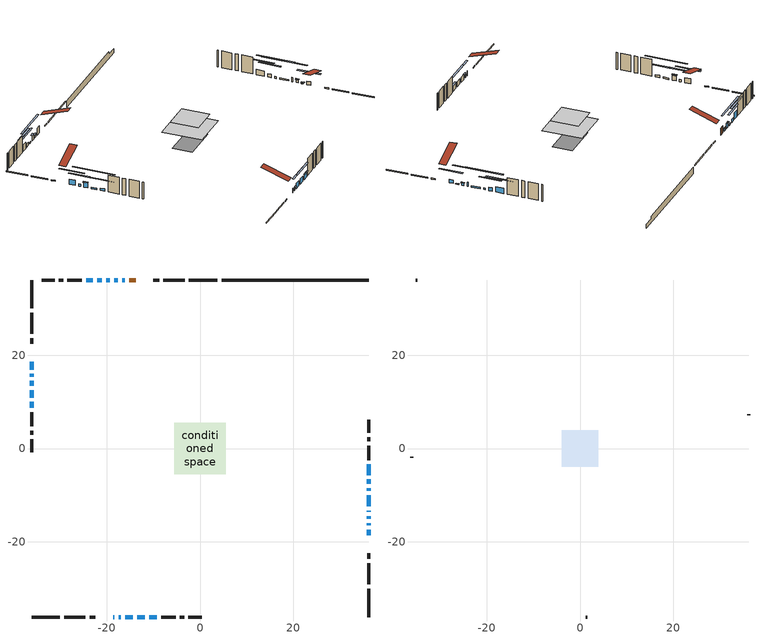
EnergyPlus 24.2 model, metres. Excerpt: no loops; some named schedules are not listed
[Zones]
conditioned space
 floor adiabatic (AdiabaticFloorConstruction): -5.51,-5.51 -5.51,5.51 5.51,5.51 5.51,-5.51 z3.35
 floor foundation (Slab1 construction): -5.1,-2.78 -5.1,2.78 5.1,2.78 5.1,-2.78 z-1.01
 wall outside (RimJoist1 construction): 3.71,36.14 -2.38,36.14 / -36.14,-36.14 -30.04,-36.14 / -36.14,36.14 -36.14,30.04 / 36.14,-36.14 36.14,-30.04 z0.91:1.21
 wall outside (RimJoist2 construction): -3.31,36.14 -7.84,36.14 / -29.12,-36.14 -24.58,-36.14 / -36.14,29.12 -36.14,24.58 / 36.14,-29.12 36.14,-24.58 z0.91:1.21
 wall outside (RimJoist3 construction): -8.77,36.14 -9.97,36.14 / -23.65,-36.14 -22.45,-36.14 / -36.14,23.65 -36.14,22.45 / 36.14,-23.65 36.14,-22.45 z0.91:1.21
 wall outside (AdiabaticWallConstruction 1): -13.83,36.14 -15.19,36.14 z0.91:2.94
 wall outside (AdiabaticWallConstruction): -18.6,-36.14 -18.35,-36.14 / 36.14,-13.58 36.14,-13.35 z0.91:2.13; -36.14,18.6 -36.14,16.92 / -13.51,-36.14 -11.83,-36.14 / -10.9,-36.14 -9.23,-36.14 z0.91:2.41; -17.43,-36.14 -16.97,-36.14 z0.91:1.83; 36.14,-18.6 36.14,-17.43 z0.91:1.93; 36.14,-16.5 36.14,-15.99 z0.91:0.97; 36.14,-15.07 36.14,-14.51 / -16.11,36.14 -16.68,36.14 / -36.14,15.99 -36.14,15.43 z0.91:1.62; -17.6,36.14 -18.42,36.14 / -36.14,14.5 -36.14,13.46 z0.91:2.33; -16.04,-36.14 -14.44,-36.14 / 36.14,-5.72 36.14,-3.4 z0.91:2.38; 36.14,-12.42 36.14,-9.98 / -19.34,36.14 -20.16,36.14 / -36.14,12.53 -36.14,10.9 z0.91:1.32; 36.14,-9.05 36.14,-8.54 z0.91:1.42; 36.14,-7.61 36.14,-6.64 / -21.09,36.14 -22.06,36.14 z0.91:1.88; -22.98,36.14 -24.43,36.14 z0.91:2.79; -36.14,9.98 -36.14,8.75 z0.91:1.57
 wall outside (Wall1 construction): -25.36,36.14 -28.42,36.14 / -8.3,-36.14 -5.24,-36.14 / -36.14,7.83 -36.14,4.77 / 36.14,-2.48 36.14,0.58 z0.91:5.79
 wall outside (Wall2 construction): -29.35,36.14 -30.25,36.14 / -4.31,-36.14 -3.4,-36.14 / -36.14,3.84 -36.14,2.93 / 36.14,1.51 36.14,2.42 z0.91:5.79
 wall outside (Wall3 construction): -31.18,36.14 -33.99,36.14 / -2.47,-36.14 0.34,-36.14 / -36.14,2 -36.14,-0.81 / 36.14,3.35 36.14,6.16 z0.91:5.79
 wall foundation (FoundationWall1 construction): 4.64,36.14,-1.01 4.64,36.14,0.91 32.99,36.14,0.91 32.99,36.14,0.2 36.14,36.14,0.2 36.14,36.14,-1.01
 window (WindowConstruction 17): -18.59,-36.14 -18.35,-36.14 z0.91:2.13
 window (WindowConstruction 7): -36.14,18.59 -36.14,16.92 z0.91:2.41
 window (WindowConstruction 8): -17.42,-36.14 -16.97,-36.14 z0.91:1.82
 window (WindowConstruction 9): 36.14,-18.59 36.14,-17.43 z0.91:1.92
 window (WindowConstruction 10): 36.14,-16.5 36.14,-16 z0.91:0.96
 window (WindowConstruction 11): 36.14,-15.07 36.14,-14.51 z0.91:1.62
 window (WindowConstruction 12): -16.12,36.14 -16.67,36.14 z0.91:1.62
 window (WindowConstruction 13): -17.6,36.14 -18.42,36.14 z0.91:2.33
 window (WindowConstruction 14): -16.04,-36.14 -14.44,-36.14 z0.91:2.38
 window (WindowConstruction 15): -36.14,15.99 -36.14,15.43 z0.91:1.62
 window (WindowConstruction 16): -36.14,14.5 -36.14,13.46 z0.91:2.33
 window (WindowConstruction 18): 36.14,-13.58 36.14,-13.35 z0.91:2.13
 window (WindowConstruction 19): 36.14,-12.42 36.14,-9.98 z0.91:1.32
 window (WindowConstruction 20): 36.14,-9.05 36.14,-8.54 z0.91:1.42
 window (WindowConstruction 21): -19.35,36.14 -20.16,36.14 z0.91:1.32
 window (WindowConstruction 22): -36.14,12.53 -36.14,10.9 z0.91:1.32
 window (WindowConstruction): 36.14,-7.61 36.14,-6.64 z0.91:1.88
 window (WindowConstruction 1): 36.14,-5.72 36.14,-3.41 z0.91:2.38
 window (WindowConstruction 2): -21.09,36.14 -22.05,36.14 z0.91:1.88
 window (WindowConstruction 3): -22.98,36.14 -24.43,36.14 z0.91:2.79
 window (WindowConstruction 4): -13.51,-36.14 -11.83,-36.14 z0.91:2.41
 window (WindowConstruction 5): -10.9,-36.14 -9.23,-36.14 z0.91:2.41
 window (WindowConstruction 6): -36.14,9.98 -36.14,8.76 z0.91:1.57
 door (Door): -13.83,36.14 -15.19,36.14 z0.91:2.94
 ceiling adiabatic (AdiabaticFloorConstruction): 5.51,-5.51 5.51,5.51 -5.51,5.51 -5.51,-5.51 z3.35
attic - vented
 floor to conditioned space (Floor1 construction Reversed): -3.9,-3.9 -3.9,3.9 3.9,3.9 3.9,-3.9 z5.79
 wall outside (Wall4 construction): -34.92,36.14 -35.21,36.14 / 1.26,-36.14 1.55,-36.14 / -36.14,-1.74 -36.14,-2.02 / 36.14,7.09 36.14,7.38 z0.91:5.79
 roof outside (Roof1 construction): -12.9,36.14,5.79 -12.9,28.55,8.32 -10.9,28.55,8.32 -10.9,36.14,5.79; -19.52,-36.14,5.79 -19.52,-28.55,8.32 -21.52,-28.55,8.32 -21.52,-36.14,5.79; -36.14,19.52,5.79 -28.55,19.52,8.32 -28.55,21.52,8.32 -36.14,21.52,5.79; 36.14,-19.52,5.79 28.55,-19.52,8.32 28.55,-21.52,8.32 36.14,-21.52,5.79
shading: -36.14,14.25 -36.14,21.26 -36.55,21.26 -36.55,14.25 z5.08; -16.77,-36.14 -17.63,-36.14 -17.63,-36.55 -16.77,-36.55 z2.03; 36.14,-14.76 36.14,-21.26 36.55,-21.26 36.55,-14.76 z4.6; 36.14,-15.8 36.14,-16.7 36.55,-16.7 36.55,-15.8 z1.16; 36.14,-14.31 36.14,-15.27 36.55,-15.27 36.55,-14.31 z1.82; -16.87,36.14 -15.91,36.14 -15.91,36.55 -16.87,36.55 z1.82; -18.62,36.14 -17.4,36.14 -17.4,36.55 -18.62,36.55 z2.53; -11.77,-36.14 -18.71,-36.14 -18.71,-36.55 -11.77,-36.55 z5.05; -36.14,12.76 -36.14,18.66 -36.55,18.66 -36.55,12.76 z4.29; -36.14,13.26 -36.14,14.7 -36.55,14.7 -36.55,13.26 z2.53; 36.14,-4.87 36.14,-17.53 36.55,-17.53 36.55,-4.87 z6.43; 36.14,-3.43 36.14,-14.16 36.55,-14.16 36.55,-3.43 z6.53; -25.27,36.14 -14.23,36.14 -14.23,36.55 -25.27,36.55 z6.43; -36.14,5.79 -36.14,17.64 -36.55,17.64 -36.55,5.79 z6.43; 36.14,-3.97 36.14,-10.28 36.55,-10.28 36.55,-3.97 z4.55; 36.14,-0.74 36.14,-8.39 36.55,-8.39 36.55,-0.74 z5.05; -24.72,36.14 -18.42,36.14 -18.42,36.55 -24.72,36.55 z4.55; -27.1,36.14 -20.31,36.14 -20.31,36.55 -27.1,36.55 z5.46; -9.16,-36.14 -16.18,-36.14 -16.18,-36.55 -9.16,-36.55 z5.08; -9.03,-36.14 -11.1,-36.14 -11.1,-36.55 -9.03,-36.55 z2.61; -36.14,6.09 -36.14,12.65 -36.55,12.65 -36.55,6.09 z4.24
[Building]
Building 1: Terrain=Suburbs
[Site:Location]
London AP_ON: Latitude {deg}=43.03; Longitude {deg}=-81.15; Time Zone {hr}=-5; Elevation {m}=278; Keep Site Location Information=Yes
[Site:GroundTemperature:Shallow]
3.98693, 1.93205, 1.76749, 2.74264, 6.6573, 10.5537, 13.9317, 16.0716, 16.2534, 14.513, 11.2211, 7.44421
[Site:WaterMainsTemperature]
Calculation Method=Schedule; Temperature Schedule=mains temperature schedule
[Material] Roughness=Rough; Thermal Absorptance=0.9
Name | Thickness {m} | Conductivity {W/m-K} | Density {kg/m3} | Specific Heat {J/kg-K} | Solar Absorptance | Visible Absorptance
asphalt or fiberglass shingles | 0.00635 | 0.162714 | 1121.4 | 1465.45 | 0.4 | 0.4
ceiling loosefill ins | 0.254 | 0.0480833 | 16.02 | 1046.75 | 0.7 | 0.7
ceiling stud and cavity | 0.1397 | 0.186237 | 65.682 | 1177.47 | 0.7 | 0.7
concrete 4.0 in. | 0.1016 | 1.803125 | 2242.8 | 837.4 | 0.7 | 0.7
concrete 8.0 in. | 0.2032 | 1.803125 | 2242.8 | 837.4 | 0.7 | 0.7
door material | 0.04445 | 0.188738 | 512.64 | 1214.23 | 0.7 | 0.7
exterior vertical ins | 0.0533782 | 0.029427 | 32.04 | 1214.23 | 0.7 | 0.7
floor covering | 0.0127 | 0.0433444 | 54.468 | 1339.84 | 0.6 | 0.6
floor rigid ins; wall rigid ins 1 | 0.512978 | 0.029427 | 32.04 | 1214.23 | 0.7 | 0.7
floor stud and cavity | 0.1397 | 1.75129 | 37.0049 | 1207.88 | 0.7 | 0.7
furniture material conditioned space 1 | 0.1524 | 0.115458 | 640.8 | 1214.23 | 0.6 | 0.6
gypsum board | 0.0127 | 0.160291 | 801 | 837.4 | 0.6 | 0.6
gypsum board 1 | 0.0127 | 0.160291 | 801 | 837.4 | 0.7 | 0.7
osb sheathing 0.5 in. | 0.0127 | 0.115458 | 512.64 | 1214.23 | 0.7 | 0.7
osb sheathing 0.75 in. | 0.01905 | 0.115458 | 512.64 | 1214.23 | 0.7 | 0.7
osb sheathing 2.0 in. | 0.0508 | 0.115458 | 512.64 | 1214.23 | 0.7 | 0.7
rim joist rigid ins; wall rigid ins | 0.051816 | 0.029427 | 32.04 | 1214.23 | 0.7 | 0.7
rim joist rigid ins 1 | 0.103632 | 0.029427 | 32.04 | 1214.23 | 0.7 | 0.7
rim joist stud and cavity | 0.0508 | 0.0296025 | 125.044 | 1163.47 | 0.6 | 0.6
rim joist stud and cavity 1 | 0.0508 | 0.362529 | 125.044 | 1163.47 | 0.6 | 0.6
rim joist stud and cavity 2 | 0.0508 | 0.476231 | 125.044 | 1163.47 | 0.6 | 0.6
wall stud and cavity | 0.1397 | 0.645074 | 139.0536 | 1170.24 | 0.7 | 0.7
wall stud and cavity 1 | 0.1397 | 0.087185 | 139.0536 | 1170.24 | 0.7 | 0.7
wall stud and cavity 2 | 0.1397 | 0.0798172 | 139.0536 | 1170.24 | 0.7 | 0.7
wall stud and cavity 3 | 0.0889 | 6.1454 | 50.32683 | 1063.81 | 0.6 | 0.6
wall stud and cavity 4 | 0.0889 | 0.380278 | 52.3479 | 1209.89 | 0.7 | 0.7
wall stud and cavity 5 | 0.0889 | 0.391764 | 83.0341 | 1211.67 | 0.7 | 0.7
wood siding | 0.0254 | 0.102417 | 544.68 | 1172.36 | 0.4 | 0.4
wood siding 1 | 0.00254 | 0.102417 | 544.68 | 1172.36 | 0.4 | 0.4
wood siding 2; wood siding 3; wood siding 4 | 0.0254 | 0.102417 | 544.68 | 1172.36 | 0.7 | 0.7
[WindowMaterial:SimpleGlazingSystem]
Name | U-Factor {W/m2-K} | Solar Heat Gain Coefficient
WindowMaterial | 2.42678 | 0.53
WindowMaterial 1 | 2.8884 | 0.7
WindowMaterial 10 | 2.912814 | 0.63
WindowMaterial 11 | 2.58519 | 0.53
WindowMaterial 12 | 5.070454 | 0.63
WindowMaterial 13 | 5.0608 | 0.63
WindowMaterial 14 | 4.50038 | 0.48
WindowMaterial 15 | 5.00743 | 0.62
WindowMaterial 2 | 2.918492 | 0.58
WindowMaterial 3 | 2.909975 | 0.64
WindowMaterial 4 | 2.97868 | 0.54
WindowMaterial 5 | 3.2552 | 0.46
WindowMaterial 6 | 2.93155 | 0.66
WindowMaterial 7 | 2.90032 | 0.04
WindowMaterial 8 | 3.25179 | 0.47
WindowMaterial 9 | 2.61983 | 0.51
[Construction]
AdiabaticFloorConstruction: floor stud and cavity, floor rigid ins, osb sheathing 0.75 in., floor covering
AdiabaticWallConstruction: wood siding 3, wall rigid ins 1, wall stud and cavity 4, gypsum board
AdiabaticWallConstruction 1: wood siding 4, wall rigid ins 1, wall stud and cavity 4, gypsum board
Door: door material
Floor1 construction Reversed: gypsum board, ceiling stud and cavity, ceiling loosefill ins
FoundationWall1 construction: concrete 8.0 in., gypsum board 1
furniture construction conditioned space 1: furniture material conditioned space 1
PartitionWallConstruction: gypsum board, wall stud and cavity 5, gypsum board
RimJoist1 construction: wood siding 2, rim joist rigid ins, osb sheathing 2.0 in., rim joist stud and cavity
RimJoist2 construction: wood siding 2, rim joist rigid ins 1, osb sheathing 2.0 in., rim joist stud and cavity 1
RimJoist3 construction: wood siding 2, rim joist rigid ins 1, osb sheathing 2.0 in., rim joist stud and cavity 2
Roof1 construction: asphalt or fiberglass shingles
Slab1 construction: concrete 4.0 in.
Wall1 construction: wood siding, wall rigid ins, osb sheathing 0.5 in., wall stud and cavity, gypsum board
Wall2 construction: wood siding, osb sheathing 0.5 in., wall stud and cavity 1, gypsum board
Wall3 construction: wood siding, osb sheathing 0.5 in., wall stud and cavity 2, gypsum board
Wall4 construction: wood siding 1, wall stud and cavity 3
WindowConstruction; WindowConstruction 2: WindowMaterial
WindowConstruction 1: WindowMaterial 1
WindowConstruction 10: WindowMaterial 7
WindowConstruction 11; WindowConstruction 12; WindowConstruction 15: WindowMaterial 8
WindowConstruction 13: WindowMaterial 9
WindowConstruction 14: WindowMaterial 10
WindowConstruction 16: WindowMaterial 11
WindowConstruction 17: WindowMaterial 12
WindowConstruction 18: WindowMaterial 13
WindowConstruction 19; WindowConstruction 21; WindowConstruction 22: WindowMaterial 14
WindowConstruction 20: WindowMaterial 15
WindowConstruction 3: WindowMaterial 2
WindowConstruction 4; WindowConstruction 5; WindowConstruction 7: WindowMaterial 3
WindowConstruction 6: WindowMaterial 4
WindowConstruction 8: WindowMaterial 5
WindowConstruction 9: WindowMaterial 6
[Zone] Multiplier=1; Part of Total Floor Area=Yes
Name | Volume {m3}
attic - vented | 24.9248
conditioned space | 433.6
[Space]
Name | Zone | Volume {m3}
attic - vented 1 | attic - vented | 24.9248
conditioned space 1 | conditioned space | 433.6
[ZoneInfiltration:EffectiveLeakageArea]
infil attic - vented 1: Zone or Space=attic - vented 1; Schedule=Always On Discrete; Effective Air Leakage Area {cm2}=2648.73; Stack Coefficient=0.000515021; Wind Coefficient=1.53332e-05
[ZoneMixing]
whole house fan mix: Zone or Space=attic - vented; Schedule=Always On Continuous; Design Flow Rate Calculation Method=Flow/Zone; Design Flow Rate {m3/s}=0; Source Zone or Space=conditioned space
[SurfaceProperty:ExposedFoundationPerimeter]
Slab1: Exposed Perimeter Calculation Method=TotalExposedPerimeter; Total Exposed Perimeter {m}=31.497
[InternalMass] Zone or ZoneList=conditioned space; Space or SpaceList=conditioned space 1
Name | Construction | Surface Area {m2}
furniture mass conditioned space 1 | furniture construction conditioned space 1 | 71.2399
partition wall mass | PartitionWallConstruction | 178.1
[Lights]
interior lighting: Zone or ZoneList or Space or SpaceList=conditioned space 1; Schedule=interior lighting schedule; Design Level Calculation Method=LightingLevel; Lighting Level {W}=343.2; Return Air Fraction=0; Fraction Radiant=0.6; Fraction Visible=0.2; Fraction Replaceable=1
[People]
occupants: Zone or ZoneList or Space or SpaceList=conditioned space 1; Number of People Schedule=occupants schedule; Number of People Calculation Method=People; Number of People=3; Fraction Radiant=0.314171; Sensible Heat Fraction=0.56303; Activity Level Schedule=occupants activity schedule; Carbon Dioxide Generation Rate {m3/s-W}=0; Enable ASHRAE 55 Comfort Warnings=No; Mean Radiant Temperature Calculation Type=EnclosureAveraged
[ElectricEquipment] Zone or ZoneList or Space or SpaceList=conditioned space 1; Design Level Calculation Method=EquipmentLevel
Name | Schedule | Design Level {W} | Fraction Latent | Fraction Radiant | Fraction Lost
clothes dryer | clothes dryer schedule | 140.772 | 0.015 | 0.081 | 0.85
clothes washer | clothes washer schedule | 32.1985 | 0.03 | 0.162 | 0.7
cooking range | cooking range schedule | 215.147 | 0.08 | 0.432 | 0.2
dishwasher | dishwasher schedule | 66.8632 | 0.3 | 0.18 | 0.4
fridge | fridge schedule | 72.9452 | 0 | 0.6 | 0
mech vent bath fan 0 | mech vent bath fan 0 schedule | 50.2 | 0 | 0 | 1
mech vent house fan | mech vent house fan schedule | 0 | 0 | 0 | 1
mech vent house fan cfis | mech vent house fan cfis schedule | 0 | 0 | 0 | 0
mech vent range fan 0 | mech vent range fan 0 schedule | 57 | 0 | 0 | 1
misc plug loads | misc plug loads schedule | 494.7 | 0.045 | 0.513 | 0.1
whole house fan | Always On Discrete | 0 | 0 | 0 | 1
[OtherEquipment] Zone or ZoneList or Space or SpaceList=conditioned space 1; Design Level Calculation Method=EquipmentLevel
Name | Fuel Type | Schedule | Design Level {W} | Fraction Latent | Fraction Radiant | Fraction Lost
clothes dryer 1 | Electricity | clothes dryer schedule | 0 | 0.015 | 0.081 | 0.85
cooking range 1 | Electricity | cooking range schedule | 0 | 0.08 | 0.432 | 0.2
general water use latent | None | general water use schedule | 62.594 | 1 | 0 | 0
general water use sensible | None | general water use schedule | -61.6891 | 0 | 0.6 | 0
mech vent house fan latent load | None | Always On Discrete | 0 | 1 | 0 | 0
mech vent house fan sensible load | None | Always On Discrete | 0 | 0 | 0 | 0
water heater energy adjustment1 | NaturalGas | Always On Discrete | 0.01 | 0 | 0 | 1
[ZoneInfiltration:DesignFlowRate] Zone or ZoneList or Space or SpaceList=conditioned space 1; Schedule=Always On Discrete; Design Flow Rate Calculation Method=Flow/Zone; Design Flow Rate {m3/s}=0
infil flow; natural vent flow; whole house fan flow
[Foundation:Kiva]
Foundation Kiva 1: Initial Indoor Air Temperature {C}=18; Wall Height Above Grade {m}=0.910011; Wall Depth Below Slab {m}=0.2032; Custom Block Material Name 1=exterior vertical ins; Custom Block Depth 1 {m}=1.92; Custom Block X Position 1 {m}=0.2159; Custom Block Z Position 1 {m}=0
[Foundation:Kiva:Settings]
Soil Conductivity {W/m-K}=0.849921; Soil Density {kg/m3}=1842.3; Soil Specific Heat {J/kg-K}=418.7; Ground Solar Absorptivity=0.9; Ground Thermal Absorptivity=0.9; Ground Surface Roughness {m}=0.03; Far-Field Width {m}=40; Deep-Ground Boundary Condition=ZeroFlux; Deep-Ground Depth {m}=40; Minimum Cell Dimension {m}=0.2; Maximum Cell Growth Coefficient=3; Simulation Timestep=Timestep
[Exterior:Lights]
exterior lighting: Schedule=exterior lighting schedule; Design Level {W}=75.6
[Schedule:Constant]
Name | Hourly Value
Always On Continuous; mech vent house fan schedule; mech vent house fan cfis schedule; Always On Discrete | 1
occupants activity schedule | 117.228
fridge schedule | 0
[Schedule:Week:Daily]
interior lighting schedule Week Rule - Jan1-Jan27: interior lighting schedule day, interior lighting schedule day, interior lighting schedule day, interior lighting schedule day, interior lighting schedule day, interior lighting schedule day, interior lighting schedule day, interior lighting schedule default day, interior lighting schedule default day, interior lighting schedule default day, interior lighting schedule default day, interior lighting schedule default day
interior lighting schedule Week Rule - Jan28-Feb3: interior lighting schedule day, interior lighting schedule day, interior lighting schedule day, interior lighting schedule day, interior lighting schedule day 1, interior lighting schedule day 1, interior lighting schedule day 1, interior lighting schedule default day, interior lighting schedule default day, interior lighting schedule default day, interior lighting schedule default day, interior lighting schedule default day
interior lighting schedule Week Rule - Feb4-Feb24: interior lighting schedule day 1, interior lighting schedule day 1, interior lighting schedule day 1, interior lighting schedule day 1, interior lighting schedule day 1, interior lighting schedule day 1, interior lighting schedule day 1, interior lighting schedule default day, interior lighting schedule default day, interior lighting schedule default day, interior lighting schedule default day, interior lighting schedule default day
interior lighting schedule Week Rule - Feb25-Mar3: interior lighting schedule day 1, interior lighting schedule day 1, interior lighting schedule day 1, interior lighting schedule day 1, interior lighting schedule day 2, interior lighting schedule day 2, interior lighting schedule day 2, interior lighting schedule default day, interior lighting schedule default day, interior lighting schedule default day, interior lighting schedule default day, interior lighting schedule default day
interior lighting schedule Week Rule - Mar4-Mar31: interior lighting schedule day 2, interior lighting schedule day 2, interior lighting schedule day 2, interior lighting schedule day 2, interior lighting schedule day 2, interior lighting schedule day 2, interior lighting schedule day 2, interior lighting schedule default day, interior lighting schedule default day, interior lighting schedule default day, interior lighting schedule default day, interior lighting schedule default day
interior lighting schedule Week Rule - Apr1-Apr28: interior lighting schedule day 3, interior lighting schedule day 3, interior lighting schedule day 3, interior lighting schedule day 3, interior lighting schedule day 3, interior lighting schedule day 3, interior lighting schedule day 3, interior lighting schedule default day, interior lighting schedule default day, interior lighting schedule default day, interior lighting schedule default day, interior lighting schedule default day
interior lighting schedule Week Rule - Apr29-May5: interior lighting schedule day 3, interior lighting schedule day 3, interior lighting schedule day 4, interior lighting schedule day 4, interior lighting schedule day 4, interior lighting schedule day 4, interior lighting schedule day 4, interior lighting schedule default day, interior lighting schedule default day, interior lighting schedule default day, interior lighting schedule default day, interior lighting schedule default day
interior lighting schedule Week Rule - May6-May26: interior lighting schedule day 4, interior lighting schedule day 4, interior lighting schedule day 4, interior lighting schedule day 4, interior lighting schedule day 4, interior lighting schedule day 4, interior lighting schedule day 4, interior lighting schedule default day, interior lighting schedule default day, interior lighting schedule default day, interior lighting schedule default day, interior lighting schedule default day
interior lighting schedule Week Rule - May27-Jun2: interior lighting schedule day 4, interior lighting schedule day 4, interior lighting schedule day 4, interior lighting schedule day 4, interior lighting schedule day 4, interior lighting schedule day 5, interior lighting schedule day 5, interior lighting schedule default day, interior lighting schedule default day, interior lighting schedule default day, interior lighting schedule default day, interior lighting schedule default day
interior lighting schedule Week Rule - Jun3-Jun30: interior lighting schedule day 5, interior lighting schedule day 5, interior lighting schedule day 5, interior lighting schedule day 5, interior lighting schedule day 5, interior lighting schedule day 5, interior lighting schedule day 5, interior lighting schedule default day, interior lighting schedule default day, interior lighting schedule default day, interior lighting schedule default day, interior lighting schedule default day
interior lighting schedule Week Rule - Jul1-Jul28: interior lighting schedule day 6, interior lighting schedule day 6, interior lighting schedule day 6, interior lighting schedule day 6, interior lighting schedule day 6, interior lighting schedule day 6, interior lighting schedule day 6, interior lighting schedule default day, interior lighting schedule default day, interior lighting schedule default day, interior lighting schedule default day, interior lighting schedule default day
interior lighting schedule Week Rule - Jul29-Aug4: interior lighting schedule day 6, interior lighting schedule day 6, interior lighting schedule day 6, interior lighting schedule day 7, interior lighting schedule day 7, interior lighting schedule day 7, interior lighting schedule day 7, interior lighting schedule default day, interior lighting schedule default day, interior lighting schedule default day, interior lighting schedule default day, interior lighting schedule default day
interior lighting schedule Week Rule - Aug5-Aug25: interior lighting schedule day 7, interior lighting schedule day 7, interior lighting schedule day 7, interior lighting schedule day 7, interior lighting schedule day 7, interior lighting schedule day 7, interior lighting schedule day 7, interior lighting schedule default day, interior lighting schedule default day, interior lighting schedule default day, interior lighting schedule default day, interior lighting schedule default day
interior lighting schedule Week Rule - Aug26-Sep1: interior lighting schedule day 7, interior lighting schedule day 7, interior lighting schedule day 7, interior lighting schedule day 7, interior lighting schedule day 7, interior lighting schedule day 7, interior lighting schedule day 8, interior lighting schedule default day, interior lighting schedule default day, interior lighting schedule default day, interior lighting schedule default day, interior lighting schedule default day
interior lighting schedule Week Rule - Sep2-Sep29: interior lighting schedule day 8, interior lighting schedule day 8, interior lighting schedule day 8, interior lighting schedule day 8, interior lighting schedule day 8, interior lighting schedule day 8, interior lighting schedule day 8, interior lighting schedule default day, interior lighting schedule default day, interior lighting schedule default day, interior lighting schedule default day, interior lighting schedule default day
interior lighting schedule Week Rule - Sep30-Oct6: interior lighting schedule day 8, interior lighting schedule day 9, interior lighting schedule day 9, interior lighting schedule day 9, interior lighting schedule day 9, interior lighting schedule day 9, interior lighting schedule day 9, interior lighting schedule default day, interior lighting schedule default day, interior lighting schedule default day, interior lighting schedule default day, interior lighting schedule default day
interior lighting schedule Week Rule - Oct7-Oct27: interior lighting schedule day 9, interior lighting schedule day 9, interior lighting schedule day 9, interior lighting schedule day 9, interior lighting schedule day 9, interior lighting schedule day 9, interior lighting schedule day 9, interior lighting schedule default day, interior lighting schedule default day, interior lighting schedule default day, interior lighting schedule default day, interior lighting schedule default day
interior lighting schedule Week Rule - Oct28-Nov3: interior lighting schedule day 9, interior lighting schedule day 9, interior lighting schedule day 9, interior lighting schedule day 9, interior lighting schedule day 10, interior lighting schedule day 10, interior lighting schedule day 10, interior lighting schedule default day, interior lighting schedule default day, interior lighting schedule default day, interior lighting schedule default day, interior lighting schedule default day
interior lighting schedule Week Rule - Nov4-Nov24: interior lighting schedule day 10, interior lighting schedule day 10, interior lighting schedule day 10, interior lighting schedule day 10, interior lighting schedule day 10, interior lighting schedule day 10, interior lighting schedule day 10, interior lighting schedule default day, interior lighting schedule default day, interior lighting schedule default day, interior lighting schedule default day, interior lighting schedule default day
interior lighting schedule Week Rule - Nov25-Dec1: interior lighting schedule day 10, interior lighting schedule day 10, interior lighting schedule day 10, interior lighting schedule day 10, interior lighting schedule day 10, interior lighting schedule day 10, interior lighting schedule day 11, interior lighting schedule default day, interior lighting schedule default day, interior lighting schedule default day, interior lighting schedule default day, interior lighting schedule default day
interior lighting schedule Week Rule - Dec2-Dec31: interior lighting schedule day 11, interior lighting schedule day 11, interior lighting schedule day 11, interior lighting schedule day 11, interior lighting schedule day 11, interior lighting schedule day 11, interior lighting schedule day 11, interior lighting schedule default day, interior lighting schedule default day, interior lighting schedule default day, interior lighting schedule default day, interior lighting schedule default day
occupants schedule Week Rule - Jan1-Dec31: occupants schedule day, occupants schedule day, occupants schedule day, occupants schedule day, occupants schedule day, occupants schedule day, occupants schedule day, occupants schedule default day, occupants schedule default day, occupants schedule default day, occupants schedule default day, occupants schedule default day
clothes dryer schedule Week Rule - Jan1-Dec31: clothes dryer schedule day, clothes dryer schedule day, clothes dryer schedule day, clothes dryer schedule day, clothes dryer schedule day, clothes dryer schedule day, clothes dryer schedule day, clothes dryer schedule default day, clothes dryer schedule default day, clothes dryer schedule default day, clothes dryer schedule default day, clothes dryer schedule default day
clothes washer schedule Week Rule - Jan1-Dec31: clothes washer schedule day, clothes washer schedule day, clothes washer schedule day, clothes washer schedule day, clothes washer schedule day, clothes washer schedule day, clothes washer schedule day, clothes washer schedule default day, clothes washer schedule default day, clothes washer schedule default day, clothes washer schedule default day, clothes washer schedule default day
cooking range schedule Week Rule - Jan1-Dec31: cooking range schedule day, cooking range schedule day, cooking range schedule day, cooking range schedule day, cooking range schedule day, cooking range schedule day, cooking range schedule day, cooking range schedule default day, cooking range schedule default day, cooking range schedule default day, cooking range schedule default day, cooking range schedule default day
dishwasher schedule Week Rule - Jan1-Dec31: dishwasher schedule day, dishwasher schedule day, dishwasher schedule day, dishwasher schedule day, dishwasher schedule day, dishwasher schedule day, dishwasher schedule day, dishwasher schedule default day, dishwasher schedule default day, dishwasher schedule default day, dishwasher schedule default day, dishwasher schedule default day
mech vent bath fan 0 schedule Week Rule - Jan1-Dec31: mech vent bath fan 0 schedule day, mech vent bath fan 0 schedule day, mech vent bath fan 0 schedule day, mech vent bath fan 0 schedule day, mech vent bath fan 0 schedule day, mech vent bath fan 0 schedule day, mech vent bath fan 0 schedule day, mech vent bath fan 0 schedule default day, mech vent bath fan 0 schedule default day, mech vent bath fan 0 schedule default day, mech vent bath fan 0 schedule default day, mech vent bath fan 0 schedule default day
mech vent range fan 0 schedule Week Rule - Jan1-Dec31: mech vent range fan 0 schedule day, mech vent range fan 0 schedule day, mech vent range fan 0 schedule day, mech vent range fan 0 schedule day, mech vent range fan 0 schedule day, mech vent range fan 0 schedule day, mech vent range fan 0 schedule day, mech vent range fan 0 schedule default day, mech vent range fan 0 schedule default day, mech vent range fan 0 schedule default day, mech vent range fan 0 schedule default day, mech vent range fan 0 schedule default day
misc plug loads schedule Week Rule - Jan1-Dec31: misc plug loads schedule day, misc plug loads schedule day, misc plug loads schedule day, misc plug loads schedule day, misc plug loads schedule day, misc plug loads schedule day, misc plug loads schedule day, misc plug loads schedule default day, misc plug loads schedule default day, misc plug loads schedule default day, misc plug loads schedule default day, misc plug loads schedule default day
general water use schedule Week Rule - Jan1-Dec31: general water use schedule day, general water use schedule day, general water use schedule day, general water use schedule day, general water use schedule day, general water use schedule day, general water use schedule day, general water use schedule default day, general water use schedule default day, general water use schedule default day, general water use schedule default day, general water use schedule default day
exterior lighting schedule Week Rule - Jan1-Jan27: exterior lighting schedule day, exterior lighting schedule day, exterior lighting schedule day, exterior lighting schedule day, exterior lighting schedule day, exterior lighting schedule day, exterior lighting schedule day, exterior lighting schedule default day, exterior lighting schedule default day, exterior lighting schedule default day, exterior lighting schedule default day, exterior lighting schedule default day
exterior lighting schedule Week Rule - Jan28-Feb3: exterior lighting schedule day, exterior lighting schedule day, exterior lighting schedule day, exterior lighting schedule day, exterior lighting schedule day 1, exterior lighting schedule day 1, exterior lighting schedule day 1, exterior lighting schedule default day, exterior lighting schedule default day, exterior lighting schedule default day, exterior lighting schedule default day, exterior lighting schedule default day
exterior lighting schedule Week Rule - Feb4-Feb24: exterior lighting schedule day 1, exterior lighting schedule day 1, exterior lighting schedule day 1, exterior lighting schedule day 1, exterior lighting schedule day 1, exterior lighting schedule day 1, exterior lighting schedule day 1, exterior lighting schedule default day, exterior lighting schedule default day, exterior lighting schedule default day, exterior lighting schedule default day, exterior lighting schedule default day
exterior lighting schedule Week Rule - Feb25-Mar3: exterior lighting schedule day 1, exterior lighting schedule day 1, exterior lighting schedule day 1, exterior lighting schedule day 1, exterior lighting schedule day 2, exterior lighting schedule day 2, exterior lighting schedule day 2, exterior lighting schedule default day, exterior lighting schedule default day, exterior lighting schedule default day, exterior lighting schedule default day, exterior lighting schedule default day
exterior lighting schedule Week Rule - Mar4-Mar31: exterior lighting schedule day 2, exterior lighting schedule day 2, exterior lighting schedule day 2, exterior lighting schedule day 2, exterior lighting schedule day 2, exterior lighting schedule day 2, exterior lighting schedule day 2, exterior lighting schedule default day, exterior lighting schedule default day, exterior lighting schedule default day, exterior lighting schedule default day, exterior lighting schedule default day
exterior lighting schedule Week Rule - Apr1-Apr28: exterior lighting schedule day 3, exterior lighting schedule day 3, exterior lighting schedule day 3, exterior lighting schedule day 3, exterior lighting schedule day 3, exterior lighting schedule day 3, exterior lighting schedule day 3, exterior lighting schedule default day, exterior lighting schedule default day, exterior lighting schedule default day, exterior lighting schedule default day, exterior lighting schedule default day
[Schedule:Year]
interior lighting schedule: interior lighting schedule Week Rule - Jan1-Jan27, 1, 1, 1, 27, interior lighting schedule Week Rule - Jan28-Feb3, 1, 28, 2, 3, interior lighting schedule Week Rule - Feb4-Feb24, 2, 4, 2, 24, interior lighting schedule Week Rule - Feb25-Mar3, 2, 25, 3, 3, interior lighting schedule Week Rule - Mar4-Mar31, 3, 4, 3, 31, interior lighting schedule Week Rule - Apr1-Apr28, 4, 1, 4, 28, interior lighting schedule Week Rule - Apr29-May5, 4, 29, 5, 5, interior lighting schedule Week Rule - May6-May26, 5, 6, 5, 26, interior lighting schedule Week Rule - May27-Jun2, 5, 27, 6, 2, interior lighting schedule Week Rule - Jun3-Jun30, 6, 3, 6, 30, interior lighting schedule Week Rule - Jul1-Jul28, 7, 1, 7, 28, interior lighting schedule Week Rule - Jul29-Aug4, 7, 29, 8, 4, interior lighting schedule Week Rule - Aug5-Aug25, 8, 5, 8, 25, interior lighting schedule Week Rule - Aug26-Sep1, 8, 26, 9, 1, interior lighting schedule Week Rule - Sep2-Sep29, 9, 2, 9, 29, interior lighting schedule Week Rule - Sep30-Oct6, 9, 30, 10, 6, interior lighting schedule Week Rule - Oct7-Oct27, 10, 7, 10, 27, interior lighting schedule Week Rule - Oct28-Nov3, 10, 28, 11, 3, interior lighting schedule Week Rule - Nov4-Nov24, 11, 4, 11, 24, interior lighting schedule Week Rule - Nov25-Dec1, 11, 25, 12, 1, interior lighting schedule Week Rule - Dec2-Dec31, 12, 2, 12, 31
occupants schedule: occupants schedule Week Rule - Jan1-Dec31, 1, 1, 12, 31
clothes dryer schedule: clothes dryer schedule Week Rule - Jan1-Dec31, 1, 1, 12, 31
clothes washer schedule: clothes washer schedule Week Rule - Jan1-Dec31, 1, 1, 12, 31
cooking range schedule: cooking range schedule Week Rule - Jan1-Dec31, 1, 1, 12, 31
dishwasher schedule: dishwasher schedule Week Rule - Jan1-Dec31, 1, 1, 12, 31
mech vent bath fan 0 schedule: mech vent bath fan 0 schedule Week Rule - Jan1-Dec31, 1, 1, 12, 31
mech vent range fan 0 schedule: mech vent range fan 0 schedule Week Rule - Jan1-Dec31, 1, 1, 12, 31
misc plug loads schedule: misc plug loads schedule Week Rule - Jan1-Dec31, 1, 1, 12, 31
general water use schedule: general water use schedule Week Rule - Jan1-Dec31, 1, 1, 12, 31
exterior lighting schedule: exterior lighting schedule Week Rule - Jan1-Jan27, 1, 1, 1, 27, exterior lighting schedule Week Rule - Jan28-Feb3, 1, 28, 2, 3, exterior lighting schedule Week Rule - Feb4-Feb24, 2, 4, 2, 24, exterior lighting schedule Week Rule - Feb25-Mar3, 2, 25, 3, 3, exterior lighting schedule Week Rule - Mar4-Mar31, 3, 4, 3, 31, exterior lighting schedule Week Rule - Apr1-Apr28, 4, 1, 4, 28, exterior lighting schedule Week Rule - Apr29-May5, 4, 29, 5, 5, exterior lighting schedule Week Rule - May6-May26, 5, 6, 5, 26, exterior lighting schedule Week Rule - May27-Jun2, 5, 27, 6, 2, exterior lighting schedule Week Rule - Jun3-Jun30, 6, 3, 6, 30, exterior lighting schedule Week Rule - Jul1-Jul28, 7, 1, 7, 28, exterior lighting schedule Week Rule - Jul29-Aug4, 7, 29, 8, 4, exterior lighting schedule Week Rule - Aug5-Aug25, 8, 5, 8, 25, exterior lighting schedule Week Rule - Aug26-Sep1, 8, 26, 9, 1, exterior lighting schedule Week Rule - Sep2-Sep29, 9, 2, 9, 29, exterior lighting schedule Week Rule - Sep30-Oct6, 9, 30, 10, 6, exterior lighting schedule Week Rule - Oct7-Oct27, 10, 7, 10, 27, exterior lighting schedule Week Rule - Oct28-Nov3, 10, 28, 11, 3, exterior lighting schedule Week Rule - Nov4-Nov24, 11, 4, 11, 24, exterior lighting schedule Week Rule - Nov25-Dec1, 11, 25, 12, 1, exterior lighting schedule Week Rule - Dec2-Dec31, 12, 2, 12, 31
[Schedule:Compact]
mains temperature schedule: Through: 01/01, For: AllDays, Until: 24:00, 7.96722, Through: 01/02, For: AllDays, Until: 24:00, 7.89722, Through: 01/03, For: AllDays, Until: 24:00, 7.82778, Through: 01/04, For: AllDays, Until: 24:00, 7.76, Through: 01/05, For: AllDays, Until: 24:00, 7.69333, Through: 01/06, For: AllDays, Until: 24:00, 7.62778, Through: 01/07, For: AllDays, Until: 24:00, 7.56389, Through: 01/08, For: AllDays, Until: 24:00, 7.50167, Through: 01/09, For: AllDays, Until: 24:00, 7.44056, Through: 01/10, For: AllDays, Until: 24:00, 7.38056, Through: 01/11, For: AllDays, Until: 24:00, 7.32222, Through: 01/12, For: AllDays, Until: 24:00, 7.26556, Through: 01/13, For: AllDays, Until: 24:00, 7.21, Through: 01/14, For: AllDays, Until: 24:00, 7.15556, Through: 01/15, For: AllDays, Until: 24:00, 7.10333, Through: 01/16, For: AllDays, Until: 24:00, 7.05222, Through: 01/17, For: AllDays, Until: 24:00, 7.00278, Through: 01/18, For: AllDays, Until: 24:00, 6.955, Through: 01/19, For: AllDays, Until: 24:00, 6.90833, Through: 01/20, For: AllDays, Until: 24:00, 6.86389, Through: 01/21, For: AllDays, Until: 24:00, 6.82056, Through: 01/22, For: AllDays, Until: 24:00, 6.77889, Through: 01/23, For: AllDays, Until: 24:00, 6.73889, Through: 01/24, For: AllDays, Until: 24:00, 6.7, Through: 01/25, For: AllDays, Until: 24:00, 6.66333, Through: 01/26, For: AllDays, Until: 24:00, 6.62833, Through: 01/27, For: AllDays, Until: 24:00, 6.59444, Through: 01/28, For: AllDays, Until: 24:00, 6.56278, Through: 01/29, For: AllDays, Until: 24:00, 6.53222, Through: 01/30, For: AllDays, Until: 24:00, 6.50389, Through: 01/31, For: AllDays, Until: 24:00, 6.47722, Through: 02/01, For: AllDays, Until: 24:00, 6.45167, Through: 02/02, For: AllDays, Until: 24:00, 6.42833, Through: 02/03, For: AllDays, Until: 24:00, 6.40667, Through: 02/04, For: AllDays, Until: 24:00, 6.38611, Through: 02/05, For: AllDays, Until: 24:00, 6.36778, Through: 02/06, For: AllDays, Until: 24:00, 6.35111, Through: 02/07, For: AllDays, Until: 24:00, 6.33611, Through: 02/08, For: AllDays, Until: 24:00, 6.32333, Through: 02/09, For: AllDays, Until: 24:00, 6.31167, Through: 02/10, For: AllDays, Until: 24:00, 6.30222, Through: 02/11, For: AllDays, Until: 24:00, 6.29389, Through: 02/12, For: AllDays, Until: 24:00, 6.28778, Through: 02/13, For: AllDays, Until: 24:00, 6.28333, Through: 02/14, For: AllDays, Until: 24:00, 6.28056, Through: 02/15, For: AllDays, Until: 24:00, 6.27944, Through: 02/16, For: AllDays, Until: 24:00, 6.28, Through: 02/17, For: AllDays, Until: 24:00, 6.28278, Through: 02/18, For: AllDays, Until: 24:00, 6.28722, Through: 02/19, For: AllDays, Until: 24:00, 6.29278, Through: 02/20, For: AllDays, Until: 24:00, 6.30056, Through: 02/21, For: AllDays, Until: 24:00, 6.31, Through: 02/22, For: AllDays, Until: 24:00, 6.32111, Through: 02/23, For: AllDays, Until: 24:00, 6.33444, Through: 02/24, For: AllDays, Until: 24:00, 6.34889, Through: 02/25, For: AllDays, Until: 24:00, 6.36556, Through: 02/26, For: AllDays, Until: 24:00, 6.38333, Through: 02/27, For: AllDays, Until: 24:00, 6.40333, Through: 02/28, For: AllDays, Until: 24:00, 6.425, Through: 03/01, For: AllDays, Until: 24:00, 6.44833, Through: 03/02, For: AllDays, Until: 24:00, 6.47278, Through: 03/03, For: AllDays, Until: 24:00, 6.49944, Through: 03/04, For: AllDays, Until: 24:00, 6.52778, Through: 03/05, For: AllDays, Until: 24:00, 6.55778, Through: 03/06, For: AllDays, Until: 24:00, 6.58944, Through: 03/07, For: AllDays, Until: 24:00, 6.62278, Through: 03/08, For: AllDays, Until: 24:00, 6.65778, Through: 03/09, For: AllDays, Until: 24:00, 6.69444, Through: 03/10, For: AllDays, Until: 24:00, 6.73278, Through: 03/11, For: AllDays, Until: 24:00, 6.77278, Through: 03/12, For: AllDays, Until: 24:00, 6.81389, Through: 03/13, For: AllDays, Until: 24:00, 6.85722, Through: 03/14, For: AllDays, Until: 24:00, 6.90167, Through: 03/15, For: AllDays, Until: 24:00, 6.94778, Through: 03/16, For: AllDays, Until: 24:00, 6.99556, Through: 03/17, For: AllDays, Until: 24:00, 7.045, Through: 03/18, For: AllDays, Until: 24:00, 7.09556, Through: 03/19, For: AllDays, Until: 24:00, 7.14778, Through: 03/20, For: AllDays, Until: 24:00, 7.20167, Through: 03/21, For: AllDays, Until: 24:00, 7.25667, Through: 03/22, For: AllDays, Until: 24:00, 7.31333, Through: 03/23, For: AllDays, Until: 24:00, 7.37167, Through: 03/24, For: AllDays, Until: 24:00, 7.43111, Through: 03/25, For: AllDays, Until: 24:00, 7.49222, Through: 03/26, For: AllDays, Until: 24:00, 7.55444, Through: 03/27, For: AllDays, Until: 24:00, 7.61833, Through: 03/28, For: AllDays, Until: 24:00, 7.68333, Through: 03/29, For: AllDays, Until: 24:00, 7.74944, Through: 03/30, For: AllDays, Until: 24:00, 7.81722, Through: 03/31, For: AllDays, Until: 24:00, 7.88667, Through: 04/01, For: AllDays, Until: 24:00, 7.95667, Through: 04/02, For: AllDays, Until: 24:00, 8.02833, Through: 04/03, For: AllDays, Until: 24:00, 8.10111, Through: 04/04, For: AllDays, Until: 24:00, 8.175, Through: 04/05, For: AllDays, Until: 24:00, 8.25, Through: 04/06, For: AllDays, Until: 24:00, 8.32667, Through: 04/07, For: AllDays, Until: 24:00, 8.40389, Through: 04/08, For: AllDays, Until: 24:00, 8.48278, Through: 04/09, For: AllDays, Until: 24:00, 8.56222, Through: 04/10, For: AllDays, Until: 24:00, 8.64278, Through: 04/11, For: AllDays, Until: 24:00, 8.725, Through: 04/12, For: AllDays, Until: 24:00, 8.80778, Through: 04/13, For: AllDays, Until: 24:00, 8.89167, Through: 04/14, For: AllDays, Until: 24:00, 8.97611, Through: 04/15, For: AllDays, Until: 24:00, 9.06167, Through: 04/16, For: AllDays, Until: 24:00, 9.14833, Through: 04/17, For: AllDays, Until: 24:00, 9.23611, Through: 04/18, For: AllDays, Until: 24:00, 9.32444, Through: 04/19, For: AllDays, Until: 24:00, 9.41389, Through: 04/20, For: AllDays, Until: 24:00, 9.50389, Through: 04/21, For: AllDays, Until: 24:00, 9.595, Through: 04/22, For: AllDays, Until: 24:00, 9.68667, Through: 04/23, For: AllDays, Until: 24:00, 9.77889, Through: 04/24, For: AllDays, Until: 24:00, 9.87222, Through: 04/25, For: AllDays, Until: 24:00, 9.96556, Through: 04/26, For: AllDays, Until: 24:00, 10.06, Through: 04/27, For: AllDays, Until: 24:00, 10.1556, Through: 04/28, For: AllDays, Until: 24:00, 10.2511, Through: 04/29, For: AllDays, Until: 24:00, 10.3472, Through: 04/30, For: AllDays, Until: 24:00, 10.4439, Through: 05/01, For: AllDays, Until: 24:00, 10.5411, Through: 05/02, For: AllDays, Until: 24:00, 10.6389, Through: 05/03, For: AllDays, Until: 24:00, 10.7372, Through: 05/04, For: AllDays, Until: 24:00, 10.8361, Through: 05/05, For: AllDays, Until: 24:00, 10.935, Through: 05/06, For: AllDays, Until: 24:00, 11.0344, Through: 05/07, For: AllDays, Until: 24:00, 11.1344, Through: 05/08, For: AllDays, Until: 24:00, 11.2344, Through: 05/09, For: AllDays, Until: 24:00, 11.335, Through: 05/10, For: AllDays, Until: 24:00, 11.4356, Through: 05/11, For: AllDays, Until: 24:00, 11.5361, Through: 05/12, For: AllDays, Until: 24:00, 11.6372, Through: 05/13, For: AllDays, Until: 24:00, 11.7383, Through: 05/14, For: AllDays, Until: 24:00, 11.84, Through: 05/15, For: AllDays, Until: 24:00, 11.9411, Through: 05/16, For: AllDays, Until: 24:00, 12.0428, Through: 05/17, For: AllDays, Until: 24:00, 12.1444, Through: 05/18, For: AllDays, Until: 24:00, 12.2456, Through: 05/19, For: AllDays, Until: 24:00, 12.3472, Through: 05/20, For: AllDays, Until: 24:00, 12.4489, Through: 05/21, For: AllDays, Until: 24:00, 12.55, Through: 05/22, For: AllDays, Until: 24:00, 12.6517, Through: 05/23, For: AllDays, Until: 24:00, 12.7528, Through: 05/24, For: AllDays, Until: 24:00, 12.8533, Through: 05/25, For: AllDays, Until: 24:00, 12.9544, Through: 05/26, For: AllDays, Until: 24:00, 13.055, Through: 05/27, For: AllDays, Until: 24:00, 13.155, Through: 05/28, For: AllDays, Until: 24:00, 13.255, Through: 05/29, For: AllDays, Until: 24:00, 13.355, Through: 05/30, For: AllDays, Until: 24:00, 13.4539, Through: 05/31, For: AllDays, Until: 24:00, 13.5533, Through: 06/01, For: AllDays, Until: 24:00, 13.6517, Through: 06/02, For: AllDays, Until: 24:00, 13.75, Through: 06/03, For: AllDays, Until: 24:00, 13.8472, Through: 06/04, For: AllDays, Until: 24:00, 13.9444, Through: 06/05, For: AllDays, Until: 24:00, 14.0411, Through: 06/06, For: AllDays, Until: 24:00, 14.1372, Through: 06/07, For: AllDays, Until: 24:00, 14.2328, Through: 06/08, For: AllDays, Until: 24:00, 14.3278, Through: 06/09, For: AllDays, Until: 24:00, 14.4217, Through: 06/10, For: AllDays, Until: 24:00, 14.5156, Through: 06/11, For: AllDays, Until: 24:00, 14.6083, Through: 06/12, For: AllDays, Until: 24:00, 14.7006, Through: 06/13, For: AllDays, Until: 24:00, 14.7922, Through: 06/14, For: AllDays, Until: 24:00, 14.8828, Through: 06/15, For: AllDays, Until: 24:00, 14.9728, Through: 06/16, For: AllDays, Until: 24:00, 15.0617, Through: 06/17, For: AllDays, Until: 24:00, 15.15, Through: 06/18, For: AllDays, Until: 24:00, 15.2372, Through: 06/19, For: AllDays, Until: 24:00, 15.3233, Through: 06/20, For: AllDays, Until: 24:00, 15.4089, Through: 06/21, For: AllDays, Until: 24:00, 15.4933, Through: 06/22, For: AllDays, Until: 24:00, 15.5772, Through: 06/23, For: AllDays, Until: 24:00, 15.6594, Through: 06/24, For: AllDays, Until: 24:00, 15.7411, Through: 06/25, For: AllDays, Until: 24:00, 15.8217, Through: 06/26, For: AllDays, Until: 24:00, 15.9006, Through: 06/27, For: AllDays, Until: 24:00, 15.9789, Through: 06/28, For: AllDays, Until: 24:00, 16.0561, Through: 06/29, For: AllDays, Until: 24:00, 16.1322, Through: 06/30, For: AllDays, Until: 24:00, 16.2072, Through: 07/01, For: AllDays, Until: 24:00, 16.2806, Through: 07/02, For: AllDays, Until: 24:00, 16.3528, Through: 07/03, For: AllDays, Until: 24:00, 16.4244, Through: 07/04, For: AllDays, Until: 24:00, 16.4939, Through: 07/05, For: AllDays, Until: 24:00, 16.5628, Through: 07/06, For: AllDays, Until: 24:00, 16.63, Through: 07/07, For: AllDays, Until: 24:00, 16.6961, Through: 07/08, For: AllDays, Until: 24:00, 16.7606, Through: 07/09, For: AllDays, Until: 24:00, 16.8239, Through: 07/10, For: AllDays, Until: 24:00, 16.8861, Through: 07/11, For: AllDays, Until: 24:00, 16.9467, Through: 07/12, For: AllDays, Until: 24:00, 17.0056, Through: 07/13, For: AllDays, Until: 24:00, 17.0633, Through: 07/14, For: AllDays, Until: 24:00, 17.12, Through: 07/15, For: AllDays, Until: 24:00, 17.1744, Through: 07/16, For: AllDays, Until: 24:00, 17.2278, Through: 07/17, For: AllDays, Until: 24:00, 17.28, Through: 07/18, For: AllDays, Until: 24:00, 17.33, Through: 07/19, For: AllDays, Until: 24:00, 17.3789, Through: 07/20, For: AllDays, Until: 24:00, 17.4261, Through: 07/21, For: AllDays, Until: 24:00, 17.4717, Through: 07/22, For: AllDays, Until: 24:00, 17.5161, Through: 07/23, For: AllDays, Until: 24:00, 17.5583, Through: 07/24, For: AllDays, Until: 24:00, 17.5994, Through: 07/25, For: AllDays, Until: 24:00, 17.6389, Through: 07/26, For: AllDays, Until: 24:00, 17.6767, Through: 07/27, For: AllDays, Until: 24:00, 17.7128, Through: 07/28, For: AllDays, Until: 24:00, 17.7472, Through: 07/29, For: AllDays, Until: 24:00, 17.78, Through: 07/30, For: AllDays, Until: 24:00, 17.8111, Through: 07/31, For: AllDays, Until: 24:00, 17.8406, Through: 08/01, For: AllDays, Until: 24:00, 17.8683, Through: 08/02, For: AllDays, Until: 24:00, 17.8944, Through: 08/03, For: AllDays, Until: 24:00, 17.9189, Through: 08/04, For: AllDays, Until: 24:00, 17.9417, Through: 08/05, For: AllDays, Until: 24:00, 17.9628, Through: 08/06, For: AllDays, Until: 24:00, 17.9822, Through: 08/07, For: AllDays, Until: 24:00, 18, Through: 08/08, For: AllDays, Until: 24:00, 18.0156, Through: 08/09, For: AllDays, Until: 24:00, 18.03, Through: 08/10, For: AllDays, Until: 24:00, 18.0422, Through: 08/11, For: AllDays, Until: 24:00, 18.0533, Through: 08/12, For: AllDays, Until: 24:00, 18.0622, Through: 08/13, For: AllDays, Until: 24:00, 18.0694, Through: 08/14, For: AllDays, Until: 24:00, 18.0744, Through: 08/15, For: AllDays, Until: 24:00, 18.0783, Through: 08/16, For: AllDays, Until: 24:00, 18.0806, Through: 08/17, For: AllDays, Until: 24:00, 18.0806, Through: 08/18, For: AllDays, Until: 24:00, 18.0789, Through: 08/19, For: AllDays, Until: 24:00, 18.0761, Through: 08/20, For: AllDays, Until: 24:00, 18.0711, Through: 08/21, For: AllDays, Until: 24:00, 18.0639, Through: 08/22, For: AllDays, Until: 24:00, 18.0556, Through: 08/23, For: AllDays, Until: 24:00, 18.0456, Through: 08/24, For: AllDays, Until: 24:00, 18.0333, Through: 08/25, For: AllDays, Until: 24:00, 18.0194, Through: 08/26, For: AllDays, Until: 24:00, 18.0044, Through: 08/27, For: AllDays, Until: 24:00, 17.9872, Through: 08/28, For: AllDays, Until: 24:00, 17.9683, Through: 08/29, For: AllDays, Until: 24:00, 17.9478, Through: 08/30, For: AllDays, Until: 24:00, 17.9256, Through: 08/31, For: AllDays, Until: 24:00, 17.9011, Through: 09/01, For: AllDays, Until: 24:00, 17.8756, Through: 09/02, For: AllDays, Until: 24:00, 17.8483, Through: 09/03, For: AllDays, Until: 24:00, 17.8189, Through: 09/04, For: AllDays, Until: 24:00, 17.7883, Through: 09/05, For: AllDays, Until: 24:00, 17.7561, Through: 09/06, For: AllDays, Until: 24:00, 17.7222, Through: 09/07, For: AllDays, Until: 24:00, 17.6861, Through: 09/08, For: AllDays, Until: 24:00, 17.6489, Through: 09/09, For: AllDays, Until: 24:00, 17.61, Through: 09/10, For: AllDays, Until: 24:00, 17.5694, Through: 09/11, For: AllDays, Until: 24:00, 17.5272, Through: 09/12, For: AllDays, Until: 24:00, 17.4833, Through: 09/13, For: AllDays, Until: 24:00, 17.4383, Through: 09/14, For: AllDays, Until: 24:00, 17.3917, Through: 09/15, For: AllDays, Until: 24:00, 17.3433, Through: 09/16, For: AllDays, Until: 24:00, 17.2933, Through: 09/17, For: AllDays, Until: 24:00, 17.2417, Through: 09/18, For: AllDays, Until: 24:00, 17.1889, Through: 09/19, For: AllDays, Until: 24:00, 17.1344, Through: 09/20, For: AllDays, Until: 24:00, 17.0783, Through: 09/21, For: AllDays, Until: 24:00, 17.0211, Through: 09/22, For: AllDays, Until: 24:00, 16.9622, Through: 09/23, For: AllDays, Until: 24:00, 16.9022, Through: 09/24, For: AllDays, Until: 24:00, 16.8406, Through: 09/25, For: AllDays, Until: 24:00, 16.7778, Through: 09/26, For: AllDays, Until: 24:00, 16.7133, Through: 09/27, For: AllDays, Until: 24:00, 16.6478, Through: 09/28, For: AllDays, Until: 24:00, 16.5806, Through: 09/29, For: AllDays, Until: 24:00, 16.5122, Through: 09/30, For: AllDays, Until: 24:00, 16.4428, Through: 10/01, For: AllDays, Until: 24:00, 16.3717, Through: 10/02, For: AllDays, Until: 24:00, 16.3, Through: 10/03, For: AllDays, Until: 24:00, 16.2267, Through: 10/04, For: AllDays, Until: 24:00, 16.1522, Through: 10/05, For: AllDays, Until: 24:00, 16.0761, Through: 10/06, For: AllDays, Until: 24:00, 15.9994, Through: 10/07, For: AllDays, Until: 24:00, 15.9217, Through: 10/08, For: AllDays, Until: 24:00, 15.8422, Through: 10/09, For: AllDays, Until: 24:00, 15.7622, Through: 10/10, For: AllDays, Until: 24:00, 15.6811, Through: 10/11, For: AllDays, Until: 24:00, 15.5989, Through: 10/12, For: AllDays, Until: 24:00, 15.5156, Through: 10/13, For: AllDays, Until: 24:00, 15.4311, Through: 10/14, For: AllDays, Until: 24:00, 15.3461, Through: 10/15, For: AllDays, Until: 24:00, 15.26, Through: 10/16, For: AllDays, Until: 24:00, 15.1728, Through: 10/17, For: AllDays, Until: 24:00, 15.085, Through: 10/18, For: AllDays, Until: 24:00, 14.9961, Through: 10/19, For: AllDays, Until: 24:00, 14.9067, Through: 10/20, For: AllDays, Until: 24:00, 14.8161, Through: 10/21, For: AllDays, Until: 24:00, 14.725, Through: 10/22, For: AllDays, Until: 24:00, 14.6328, Through: 10/23, For: AllDays, Until: 24:00, 14.54, Through: 10/24, For: AllDays, Until: 24:00, 14.4467, Through: 10/25, For: AllDays, Until: 24:00, 14.3528, Through: 10/26, For: AllDays, Until: 24:00, 14.2578, Through: 10/27, For: AllDays, Until: 24:00, 14.1622, Through: 10/28, For: AllDays, Until: 24:00, 14.0667, Through: 10/29, For: AllDays, Until: 24:00, 13.97, Through: 10/30, For: AllDays, Until: 24:00, 13.8728, Through: 10/31, For: AllDays, Until: 24:00, 13.7756, Through: 11/01, For: AllDays, Until: 24:00, 13.6778, Through: 11/02, For: AllDays, Until: 24:00, 13.5789, Through: 11/03, For: AllDays, Until: 24:00, 13.48, Through: 11/04, For: AllDays, Until: 24:00, 13.3811, Through: 11/05, For: AllDays, Until: 24:00, 13.2817, Through: 11/06, For: AllDays, Until: 24:00, 13.1817, Through: 11/07, For: AllDays, Until: 24:00, 13.0811, Through: 11/08, For: AllDays, Until: 24:00, 12.9806, Through: 11/09, For: AllDays, Until: 24:00, 12.88, Through: 11/10, For: AllDays, Until: 24:00, 12.7789, Through: 11/11, For: AllDays, Until: 24:00, 12.6778, Through: 11/12, For: AllDays, Until: 24:00, 12.5767, Through: 11/13, For: AllDays, Until: 24:00, 12.4756, Through: 11/14, For: AllDays, Until: 24:00, 12.3739, Through: 11/15, For: AllDays, Until: 24:00, 12.2722, Through: 11/16, For: AllDays, Until: 24:00, 12.1711, Through: 11/17, For: AllDays, Until: 24:00, 12.0694, Through: 11/18, For: AllDays, Until: 24:00, 11.9678, Through: 11/19, For: AllDays, Until: 24:00, 11.8667, Through: 11/20, For: AllDays, Until: 24:00, 11.765, Through: 11/21, For: AllDays, Until: 24:00, 11.6639, Through: 11/22, For: AllDays, Until: 24:00, 11.5628, Through: 11/23, For: AllDays, Until: 24:00, 11.4617, Through: 11/24, For: AllDays, Until: 24:00, 11.3611, Through: 11/25, For: AllDays, Until: 24:00, 11.2606, Through: 11/26, For: AllDays, Until: 24:00, 11.1606, Through: 11/27, For: AllDays, Until: 24:00, 11.0606, Through: 11/28, For: AllDays, Until: 24:00, 10.9611, Through: 11/29, For: AllDays, Until: 24:00, 10.8622, Through: 11/30, For: AllDays, Until: 24:00, 10.7633, Through: 12/01, For: AllDays, Until: 24:00, 10.665, Through: 12/02, For: AllDays, Until: 24:00, 10.5672, Through: 12/03, For: AllDays, Until: 24:00, 10.4694, Through: 12/04, For: AllDays, Until: 24:00, 10.3728, Through: 12/05, For: AllDays, Until: 24:00, 10.2761, Through: 12/06, For: AllDays, Until: 24:00, 10.1806, Through: 12/07, For: AllDays, Until: 24:00, 10.085, Through: 12/08, For: AllDays, Until: 24:00, 9.99056, Through: 12/09, For: AllDays, Until: 24:00, 9.89667, Through: 12/10, For: AllDays, Until: 24:00, 9.80333, Through: 12/11, For: AllDays, Until: 24:00, 9.71056, Through: 12/12, For: AllDays, Until: 24:00, 9.61889, Through: 12/13, For: AllDays, Until: 24:00, 9.52778, Through: 12/14, For: AllDays, Until: 24:00, 9.43778, Through: 12/15, For: AllDays, Until: 24:00, 9.34778, Through: 12/16, For: AllDays, Until: 24:00, 9.25944, Through: 12/17, For: AllDays, Until: 24:00, 9.17167, Through: 12/18, For: AllDays, Until: 24:00, 9.08444, Through: 12/19, For: AllDays, Until: 24:00, 8.99889, Through: 12/20, For: AllDays, Until: 24:00, 8.91389, Through: 12/21, For: AllDays, Until: 24:00, 8.82944, Through: 12/22, For: AllDays, Until: 24:00, 8.74667, Through: 12/23, For: AllDays, Until: 24:00, 8.66444, Through: 12/24, For: AllDays, Until: 24:00, 8.58333, Through: 12/25, For: AllDays, Until: 24:00, 8.50333, Through: 12/26, For: AllDays, Until: 24:00, 8.42444, Through: 12/27, For: AllDays, Until: 24:00, 8.34667, Through: 12/28, For: AllDays, Until: 24:00, 8.27, Through: 12/29, For: AllDays, Until: 24:00, 8.19444, Through: 12/30, For: AllDays, Until: 24:00, 8.12056, Through: 12/31, For: AllDays, Until: 24:00, 8.04722
